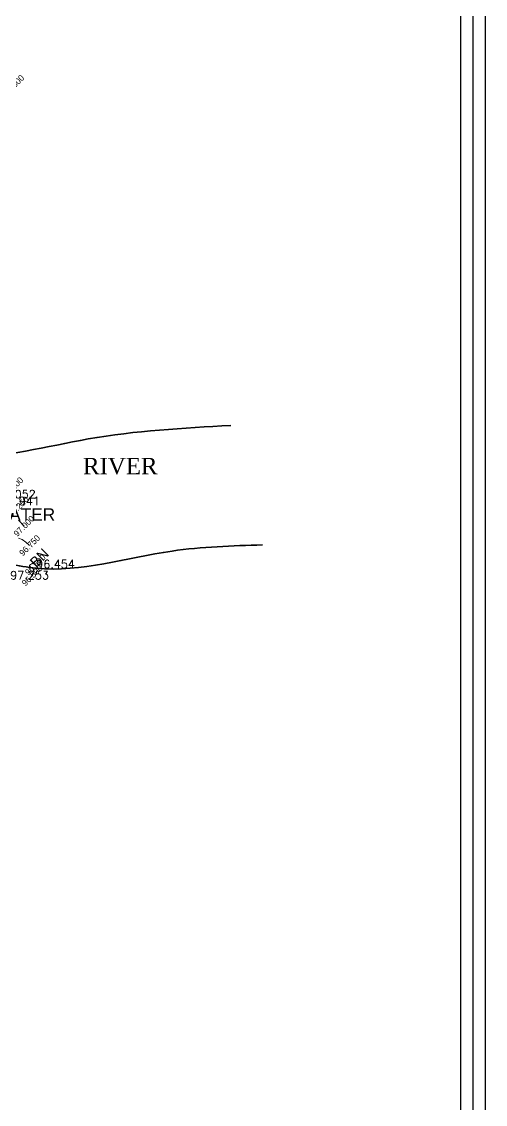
# Model space of a CAD drawing. Extents: x 0 to 10087, y 0 to 10179.
# Drawn here: x 10031 to 10087.4, y 9900.2 to 10032 of the extents above; entities that cross this region are included whole.
import ezdxf
from ezdxf.enums import TextEntityAlignment as Align

# ---------------------------------------------------------------- set-up
doc = ezdxf.new("R2010")
doc.units = 0
doc.header["$MEASUREMENT"] = 0
for name, color, linetype in [('2', 1, 'Continuous'), ('4', 3, 'Continuous'), ('Contour_RL', 44, 'Continuous'), ('FRAME', 7, 'Continuous'), ('TEXT', 7, 'Continuous'), ('WELL', 4, 'Continuous')]:
    doc.layers.add(name, color=color, linetype=linetype)
doc.layers.add('Contours', color=42, linetype='Continuous', lineweight=13)
doc.styles.add('A', font='ARIAL.TTF')
doc.styles.add('ROMANS', font='romans.shx', dxfattribs={"height": 3})

msp = doc.modelspace()

# ---------------------------------------------------------------- linework, layer by layer
at = {"layer": 'Contours', "color": 122, "linetype": 'Continuous'}
for points in [[(10030.62, 9971.32), (10031.3, 9970.61)], [(10031.98, 9968.26), (10031.53, 9968.67), (10031.07, 9968.97), (10030.61, 9969.15)], [(10032.66, 9965.91), (10032.59, 9965.98), (10032.51, 9966.02), (10032.44, 9966.05), (10032.37, 9966.06), (10032.3, 9966.05), (10032.23, 9966.03), (10032.15, 9965.98), (10032.08, 9965.92), (10032.01, 9965.85), (10031.97, 9965.79), (10031.95, 9965.73), (10031.96, 9965.68), (10031.98, 9965.63), (10032.03, 9965.59), (10032.1, 9965.55), (10032.19, 9965.52), (10032.28, 9965.48), (10032.36, 9965.44), (10032.41, 9965.39), (10032.45, 9965.33), (10032.47, 9965.27), (10032.47, 9965.19), (10032.45, 9965.1), (10032.41, 9965.01), (10032.37, 9964.92), (10032.34, 9964.84), (10032.31, 9964.77), (10032.29, 9964.71), (10032.28, 9964.67), (10032.28, 9964.63), (10032.29, 9964.61), (10032.3, 9964.6)]]:
    msp.add_lwpolyline(points, dxfattribs=at)
at = {"layer": 'TEXT', "ltscale": 6}
for points in [[(9918.45, 10178.94), (10087.38, 10178.94), (10087.38, 9804.72), (9918.45, 9804.72)], [(9921.45, 10175.94), (10084.38, 10175.94), (10084.38, 9807.72), (9921.45, 9807.72)]]:
    msp.add_lwpolyline(points, close=True, dxfattribs=at)
at = {"layer": 'TEXT', "color": 1, "ltscale": 6}
msp.add_lwpolyline([(9919.95, 10177.44), (10085.88, 10177.44), (10085.88, 9806.22), (9919.95, 9806.22)], close=True, dxfattribs=at)
at = {"layer": 'WELL', "linetype": 'Continuous', "lineweight": 35}
for points in [[(10013.21, 9981.23), (10023.92, 9979.1), (10039.1, 9981.21), (10056.44, 9982.85)], [(10003.84, 9963.53), (10018.29, 9966.1), (10026.2, 9966.49), (10032.78, 9965.48), (10049.29, 9967.56), (10060.29, 9968.32)]]:
    msp.add_spline(points, degree=3, dxfattribs=at)

# ---------------------------------------------------------------- texts
at = {"layer": '2'}
msp.add_text('BN', height=1.25, rotation=45, dxfattribs=at).set_placement((10032.78, 9965.48))
at = {"layer": '4', "style": 'ROMANS'}
for s, p in [('97.052', (10028.01, 9973.99)), ('96.941', (10028.51, 9973.16)), ('96.454', (10032.78, 9965.48)), ('97.253', (10029.62, 9964.12))]:
    msp.add_text(s, height=1, dxfattribs=at).set_placement(p)
at = {"layer": 'Contour_RL', "color": 122, "linetype": 'Continuous'}
for s, p in [('99.500', (10030.05, 10024.26)), ('97.500', (10029.94, 9975.3)), ('97.250', (10030.62, 9972.95)), ('97.000', (10031.3, 9970.61)), ('96.750', (10031.98, 9968.26)), ('96.500', (10032.66, 9965.91)), ('96.500', (10032.3, 9964.6))]:
    msp.add_text(s, height=0.75, rotation=45, dxfattribs=at).set_placement(p, align=Align.MIDDLE_CENTER)
at = {"layer": 'FRAME', "style": 'A'}
msp.add_text('WATER', height=1.5, dxfattribs=at).set_placement((10027.52, 9971.27))
at = {"layer": 'TEXT', "insert": (10038.47, 9978.91), "char_height": 2, "width": 10.6327, "attachment_point": 1}
msp.add_mtext('{\\fTimes New Roman|b0|i0|c0|p18;RIVER}', dxfattribs=at)

doc.saveas('drawing.dxf')
